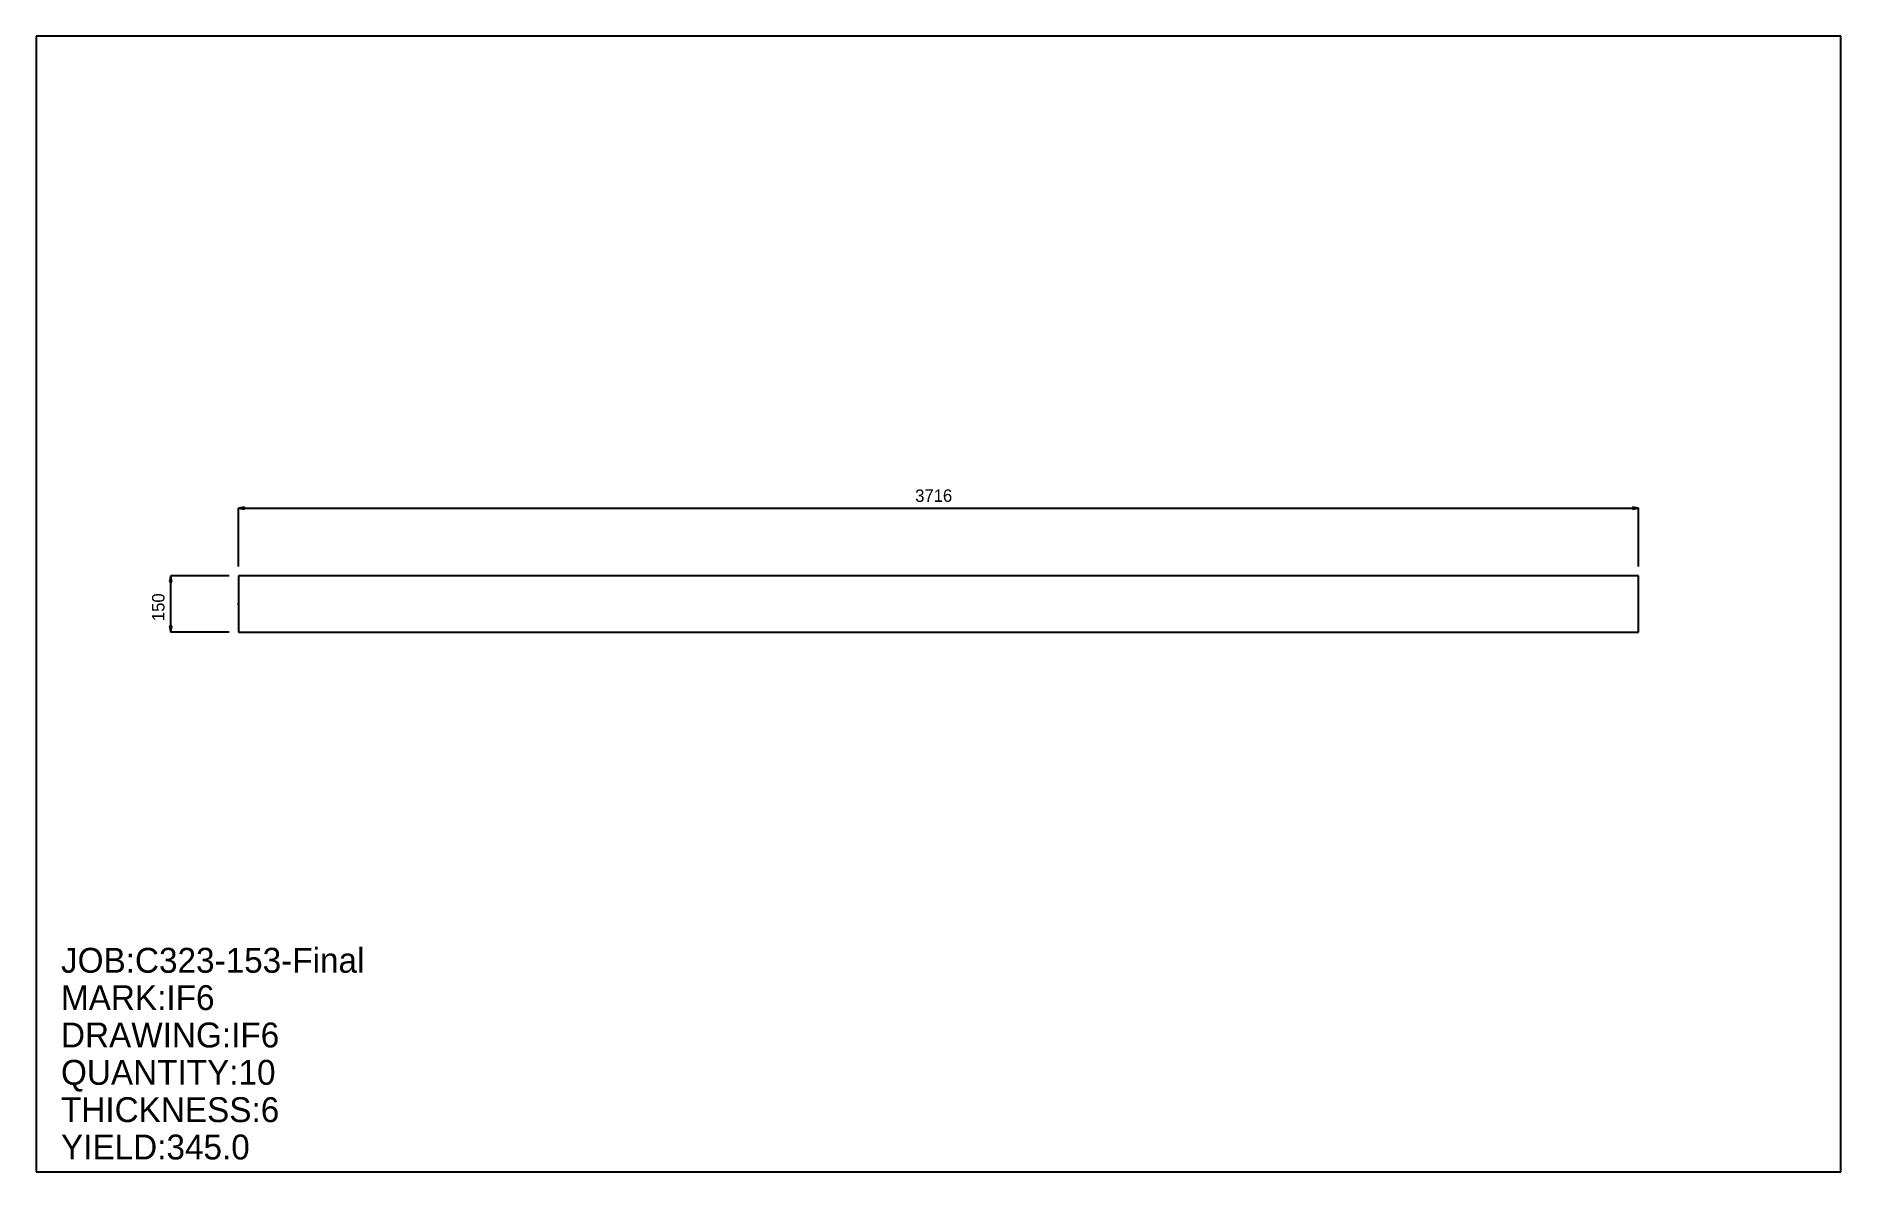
# Model space of a CAD drawing. Extents: x 0 to 4789, y 0 to 3014.
import ezdxf

# ---------------------------------------------------------------- set-up
doc = ezdxf.new("R2010")
doc.units = 0
doc.header["$LTSCALE"] = 0.125
for name, color, linetype in [('2', 7, 'CONTINUOUS'), ('3', 1, 'CONTINUOUS'), ('5', 7, 'CONTINUOUS'), ('6', 4, 'CONTINUOUS')]:
    doc.layers.add(name, color=color, linetype=linetype)

# ---------------------------------------------------------------- blocks, each defined once
blk = doc.blocks.new('ARROW')
at = {"layer": '2', "linetype": 'CONTINUOUS'}
for p, q in [((0, 0), (-1, 0.166667)), ((-1, 0.166667), (-1, -0.166667)), ((-1, -0.166667), (0, 0))]:
    blk.add_line(p, q, dxfattribs=at)
blk = doc.blocks.new('PLATE')
at = {"layer": '3', "linetype": 'CONTINUOUS'}
for p, q in [((0, 0), (0, -150)), ((3715.6289, 0), (0, 0)), ((3715.6289, -150), (3715.6289, 0)), ((0, -150), (3715.6289, -150))]:
    blk.add_line(p, q, dxfattribs=at)
at = {"layer": '5', "linetype": 'CONTINUOUS'}
for p, q in [((-0.1, -75), (0.1, -75)), ((0, -75.099998), (0, -74.900002))]:
    blk.add_line(p, q, dxfattribs=at)
blk.add_circle((0, -75), 0.1, dxfattribs=at)
at = {"layer": '6', "linetype": 'CONTINUOUS'}
for p, q in [((0, 24.770859), (0, 179.58873)), ((0, 179.53873), (3715.6289, 179.53873)), ((3715.6289, 24.770859), (3715.6289, 179.58873)), ((-24.770847, 0.000002), (-179.58871, 0.000014)), ((-179.53873, -149.99998), (-179.53871, 0.000014)), ((-24.770859, -150), (-179.58873, -149.99998))]:
    blk.add_line(p, q, dxfattribs=at)
at = {"layer": '6', "xscale": 16.513905, "yscale": 16.513905, "zscale": 16.513905}
for p, rotation in [((0, 179.53873), 180), ((-179.53871, 0.000014), 90), ((-179.53873, -149.99998), 270)]:
    blk.add_blockref('ARROW', p, dxfattribs=dict(at, rotation=rotation))
blk.add_blockref('ARROW', (3715.6289, 179.53873), dxfattribs=at)
at = {"layer": '5'}
blk.add_text('ZERO', height=0.015, dxfattribs=at).set_placement((0, -75))
at = {"layer": '6'}
blk.add_text('3716', height=33.028, dxfattribs=at).set_placement((1795.8873, 196.05263))
blk.add_text('150', height=33.028, rotation=90, dxfattribs=at).set_placement((-196.05263, -120.41322))

msp = doc.modelspace()

# ---------------------------------------------------------------- linework, layer by layer
at = {"layer": '5', "linetype": 'CONTINUOUS'}
for p, q in [((4789.0332, 3013.7878), (0, 3013.7878)), ((0, 3013.7878), (0, 0)), ((4789.0332, 0), (4789.0332, 3013.7878)), ((0, 0), (4789.0332, 0))]:
    msp.add_line(p, q, dxfattribs=at)

# ---------------------------------------------------------------- block references
at = {"layer": '2'}
msp.add_blockref('PLATE', (536.70215, 1581.8939), dxfattribs=at)

# ---------------------------------------------------------------- texts
at = {"layer": '5'}
for s, p in [('JOB:C323-153-Final', (66.055618, 528.44495)), ('MARK:IF6', (66.055618, 429.36154)), ('DRAWING:IF6', (66.055618, 330.27811)), ('QUANTITY:10', (66.055618, 231.19467)), ('THICKNESS:6', (66.055618, 132.11124)), ('YIELD:345.0', (66.055618, 33.027809))]:
    msp.add_text(s, height=66.056, dxfattribs=at).set_placement(p)

doc.saveas('drawing.dxf')
